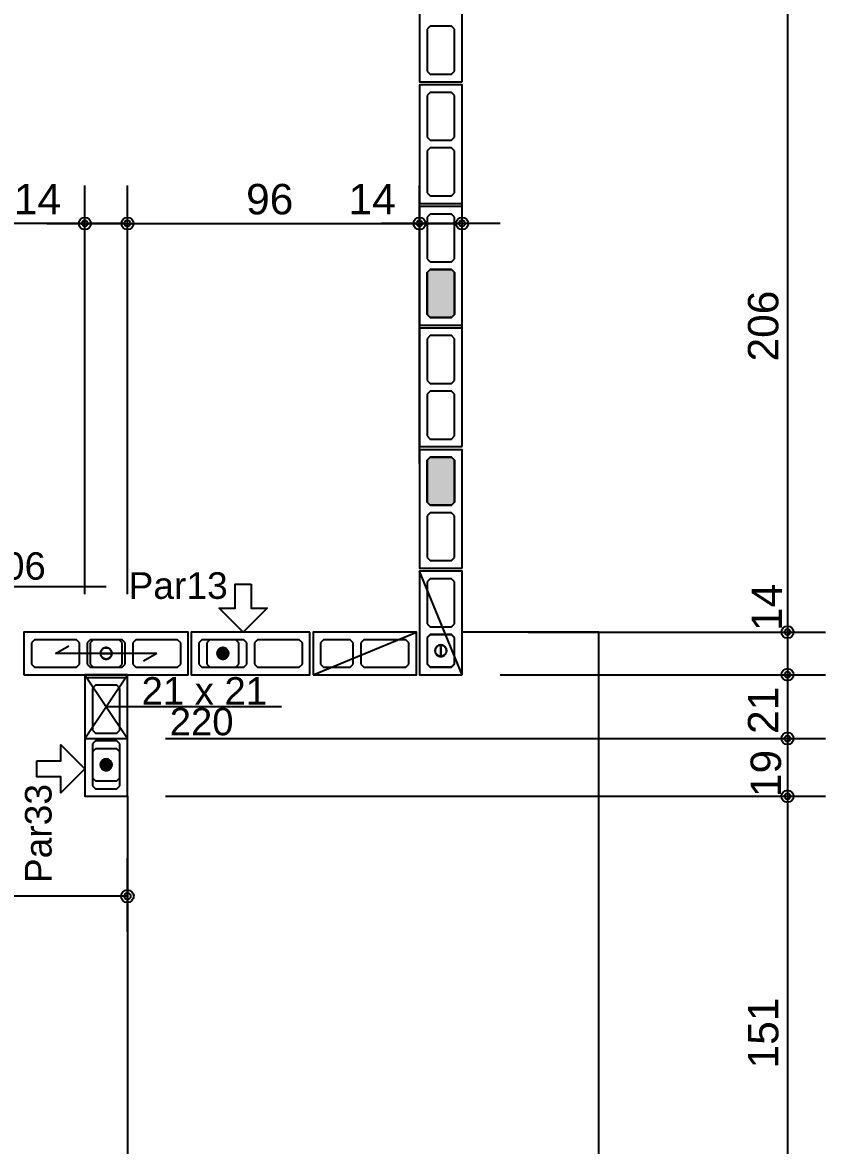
# Model space of a CAD drawing. Extents: x 0 to 119, y 0 to 84.
# Drawn here: x 43.65 to 48.93, y 47.83 to 55.22 of the extents above; entities that cross this region are included whole.
import ezdxf

# ---------------------------------------------------------------- set-up
doc = ezdxf.new("R2010")
doc.units = 0
doc.header["$MEASUREMENT"] = 0
doc.linetypes.add('ESTILO_TQS_0003', pattern=[1.5, 0.5, -0.4, 0.1, -0.5])
doc.linetypes.add('ESTILO_TQS_0005', pattern=[0.4, 0.3, -0.1])
for name, color, linetype in [('20', 1, 'CONTINUOUS'), ('27', 250, 'CONTINUOUS'), ('3', 7, 'CONTINUOUS'), ('35', 255, 'CONTINUOUS'), ('9', 8, 'CONTINUOUS')]:
    doc.layers.add(name, color=color, linetype=linetype)
doc.styles.add('TQS_ARIAL', font='arial.ttf')

msp = doc.modelspace()

# ---------------------------------------------------------------- linework, layer by layer
at = {"layer": '20', "color": 1, "linetype": 'Continuous'}
msp.add_line((43.303704, 51.50668), (44.203704, 51.50668), dxfattribs=at)
at = {"layer": '27', "color": 250, "linetype": 'ESTILO_TQS_0005'}
for points in [[(46.473704, 54.87668), (46.493704, 54.89668), (46.493704, 55.17168), (46.473704, 55.19168), (46.333704, 55.19168), (46.313704, 55.17168), (46.313704, 54.89668), (46.333704, 54.87668), (46.473704, 54.87668)], [(46.473704, 54.44168), (46.493704, 54.46168), (46.493704, 54.73668), (46.473704, 54.75668), (46.333704, 54.75668), (46.313704, 54.73668), (46.313704, 54.46168), (46.333704, 54.44168), (46.473704, 54.44168)], [(46.473704, 54.07668), (46.493704, 54.09668), (46.493704, 54.37168), (46.473704, 54.39168), (46.333704, 54.39168), (46.313704, 54.37168), (46.313704, 54.09668), (46.333704, 54.07668), (46.473704, 54.07668)], [(46.473704, 53.64168), (46.493704, 53.66168), (46.493704, 53.93668), (46.473704, 53.95668), (46.333704, 53.95668), (46.313704, 53.93668), (46.313704, 53.66168), (46.333704, 53.64168), (46.473704, 53.64168)], [(46.473704, 53.27668), (46.493704, 53.29668), (46.493704, 53.57168), (46.473704, 53.59168), (46.333704, 53.59168), (46.313704, 53.57168), (46.313704, 53.29668), (46.333704, 53.27668), (46.473704, 53.27668)], [(46.473704, 52.84168), (46.493704, 52.86168), (46.493704, 53.13668), (46.473704, 53.15668), (46.333704, 53.15668), (46.313704, 53.13668), (46.313704, 52.86168), (46.333704, 52.84168), (46.473704, 52.84168)], [(46.473704, 52.47668), (46.493704, 52.49668), (46.493704, 52.77168), (46.473704, 52.79168), (46.333704, 52.79168), (46.313704, 52.77168), (46.313704, 52.49668), (46.333704, 52.47668), (46.473704, 52.47668)], [(46.473704, 52.04168), (46.493704, 52.06168), (46.493704, 52.33668), (46.473704, 52.35668), (46.333704, 52.35668), (46.313704, 52.33668), (46.313704, 52.06168), (46.333704, 52.04168), (46.473704, 52.04168)], [(46.473704, 51.67668), (46.493704, 51.69668), (46.493704, 51.97168), (46.473704, 51.99168), (46.333704, 51.99168), (46.313704, 51.97168), (46.313704, 51.69668), (46.333704, 51.67668), (46.473704, 51.67668)], [(46.473704, 51.24168), (46.493704, 51.26168), (46.493704, 51.53668), (46.473704, 51.55668), (46.333704, 51.55668), (46.313704, 51.53668), (46.313704, 51.26168), (46.333704, 51.24168), (46.473704, 51.24168)], [(43.713704, 50.99668), (43.733704, 50.97668), (44.008704, 50.97668), (44.028704, 50.99668), (44.028704, 51.13668), (44.008704, 51.15668), (43.733704, 51.15668), (43.713704, 51.13668), (43.713704, 50.99668)], [(44.078704, 50.99668), (44.098704, 50.97668), (44.308704, 50.97668), (44.328704, 50.99668), (44.328704, 51.13668), (44.308704, 51.15668), (44.098704, 51.15668), (44.078704, 51.13668), (44.078704, 50.99668)], [(44.378704, 50.99668), (44.398704, 50.97668), (44.673704, 50.97668), (44.693704, 50.99668), (44.693704, 51.13668), (44.673704, 51.15668), (44.398704, 51.15668), (44.378704, 51.13668), (44.378704, 50.99668)], [(45.128704, 51.13668), (45.108704, 51.15668), (44.833704, 51.15668), (44.813704, 51.13668), (44.813704, 50.99668), (44.833704, 50.97668), (45.108704, 50.97668), (45.128704, 50.99668), (45.128704, 51.13668)], [(45.493704, 51.13668), (45.473704, 51.15668), (45.198704, 51.15668), (45.178704, 51.13668), (45.178704, 50.99668), (45.198704, 50.97668), (45.473704, 50.97668), (45.493704, 50.99668), (45.493704, 51.13668)], [(45.613704, 50.99668), (45.633704, 50.97668), (45.808704, 50.97668), (45.828704, 50.99668), (45.828704, 51.13668), (45.808704, 51.15668), (45.633704, 51.15668), (45.613704, 51.13668), (45.613704, 50.99668)], [(45.878704, 50.99668), (45.898704, 50.97668), (46.173704, 50.97668), (46.193704, 50.99668), (46.193704, 51.13668), (46.173704, 51.15668), (45.898704, 51.15668), (45.878704, 51.13668), (45.878704, 50.99668)], [(46.473704, 50.97668), (46.493704, 50.99668), (46.493704, 51.17168), (46.473704, 51.19168), (46.333704, 51.19168), (46.313704, 51.17168), (46.313704, 50.99668), (46.333704, 50.97668), (46.473704, 50.97668)], [(44.133704, 50.85668), (44.113704, 50.83668), (44.113704, 50.56168), (44.133704, 50.54168), (44.273704, 50.54168), (44.293704, 50.56168), (44.293704, 50.83668), (44.273704, 50.85668), (44.133704, 50.85668)], [(44.133704, 50.49168), (44.113704, 50.47168), (44.113704, 50.19668), (44.133704, 50.17668), (44.273704, 50.17668), (44.293704, 50.19668), (44.293704, 50.47168), (44.273704, 50.49168), (44.133704, 50.49168)]]:
    msp.add_lwpolyline(points, dxfattribs=at)
at = {"layer": '3', "color": 7, "linetype": 'Continuous'}
for p, q in [((46.543704, 50.92668), (46.263704, 51.60668)), ((45.563704, 50.92668), (46.243704, 51.20668)), ((44.118704, 51.15668), (44.098704, 51.13668)), ((44.098704, 51.13668), (44.098704, 50.99668)), ((44.288704, 51.15668), (44.118704, 51.15668)), ((44.308704, 51.13668), (44.288704, 51.15668)), ((44.308704, 50.99668), (44.308704, 51.13668)), ((44.886204, 51.15668), (44.866204, 51.13668)), ((44.866204, 51.13668), (44.866204, 50.99668)), ((45.056204, 51.15668), (44.886204, 51.15668)), ((45.076204, 51.13668), (45.056204, 51.15668)), ((45.076204, 50.99668), (45.076204, 51.13668)), ((46.333704, 51.18918), (46.313704, 51.16918)), ((46.313704, 51.16918), (46.313704, 50.99918)), ((46.473704, 51.18918), (46.333704, 51.18918)), ((46.493704, 51.16918), (46.473704, 51.18918)), ((46.493704, 50.99918), (46.493704, 51.16918)), ((43.871204, 51.06668), (43.957807, 51.11668)), ((44.536204, 51.06668), (43.871204, 51.06668)), ((44.536204, 51.06668), (44.449602, 51.01668)), ((44.098704, 50.99668), (44.118704, 50.97668)), ((44.118704, 50.97668), (44.288704, 50.97668)), ((44.288704, 50.97668), (44.308704, 50.99668)), ((44.866204, 50.99668), (44.886204, 50.97668)), ((44.886204, 50.97668), (45.056204, 50.97668)), ((45.056204, 50.97668), (45.076204, 50.99668)), ((46.313704, 50.99918), (46.333704, 50.97918)), ((46.333704, 50.97918), (46.473704, 50.97918)), ((46.473704, 50.97918), (46.493704, 50.99918)), ((44.063704, 50.50668), (44.343704, 50.92668)), ((44.063704, 50.92668), (44.343704, 50.50668)), ((44.133704, 50.43918), (44.113704, 50.41918)), ((44.113704, 50.41918), (44.113704, 50.24918)), ((44.273704, 50.43918), (44.133704, 50.43918)), ((44.293704, 50.41918), (44.273704, 50.43918)), ((44.293704, 50.24918), (44.293704, 50.41918)), ((44.113704, 50.24918), (44.133704, 50.22918)), ((44.273704, 50.22918), (44.293704, 50.24918)), ((44.133704, 50.22918), (44.273704, 50.22918))]:
    msp.add_line(p, q, dxfattribs=at)
for points in [[(46.543704, 54.82668), (46.543704, 55.60668), (46.263704, 55.60668), (46.263704, 54.82668), (46.543704, 54.82668)], [(46.543704, 54.02668), (46.543704, 54.80668), (46.263704, 54.80668), (46.263704, 54.02668), (46.543704, 54.02668)], [(46.543704, 53.22668), (46.543704, 54.00668), (46.263704, 54.00668), (46.263704, 53.22668), (46.543704, 53.22668)], [(46.543704, 52.42668), (46.543704, 53.20668), (46.263704, 53.20668), (46.263704, 52.42668), (46.543704, 52.42668)], [(46.543704, 51.62668), (46.543704, 52.40668), (46.263704, 52.40668), (46.263704, 51.62668), (46.543704, 51.62668)], [(46.543704, 50.92668), (46.543704, 51.60668), (46.263704, 51.60668), (46.263704, 50.92668), (46.543704, 50.92668)], [(45.156362, 51.522627), (45.156362, 51.364654), (45.261678, 51.364654), (45.103704, 51.20668), (44.945731, 51.364654), (45.051046, 51.364654), (45.051046, 51.522627), (45.156362, 51.522627)], [(43.663704, 50.92668), (44.743704, 50.92668), (44.743704, 51.20668), (43.663704, 51.20668), (43.663704, 50.92668)], [(45.543704, 51.20668), (44.763704, 51.20668), (44.763704, 50.92668), (45.543704, 50.92668), (45.543704, 51.20668)], [(45.563704, 50.92668), (46.243704, 50.92668), (46.243704, 51.20668), (45.563704, 51.20668), (45.563704, 50.92668)], [(46.143704, 46.12668), (47.443704, 46.12668), (47.443704, 51.20668), (46.543704, 51.20668)], [(46.403704, 51.08478), (46.403765, 51.084777), (46.403825, 51.084768), (46.403884, 51.084752), (46.403941, 51.084731), (46.403995, 51.084705), (46.404047, 51.084672), (46.404095, 51.084635), (46.404139, 51.084593), (46.404179, 51.084547), (46.404213, 51.084497), (46.404243, 51.084444), (46.404267, 51.084388), (46.404285, 51.08433), (46.404297, 51.084271), (46.404304, 51.08421), (46.404304, 51.08415), (46.404297, 51.084089), (46.404285, 51.08403), (46.404267, 51.083972), (46.404243, 51.083916), (46.404213, 51.083863), (46.404179, 51.083813), (46.404139, 51.083767), (46.404095, 51.083725), (46.404047, 51.083688), (46.403995, 51.083655), (46.403941, 51.083629), (46.403884, 51.083608), (46.403825, 51.083592), (46.403765, 51.083583), (46.403704, 51.08358), (46.403704, 51.12198), (46.39988, 51.121786), (46.396095, 51.121206), (46.392388, 51.120246), (46.388798, 51.118917), (46.38536, 51.11723), (46.38211, 51.115205), (46.379082, 51.112861), (46.376307, 51.110223), (46.373813, 51.107318), (46.371626, 51.104175), (46.369767, 51.100827), (46.368257, 51.097308), (46.367111, 51.093655), (46.36634, 51.089904), (46.365953, 51.086095), (46.365953, 51.082265), (46.36634, 51.078456), (46.367111, 51.074705), (46.368257, 51.071052), (46.369767, 51.067533), (46.371626, 51.064185), (46.373813, 51.061042), (46.376307, 51.058137), (46.379082, 51.055499), (46.38211, 51.053155), (46.38536, 51.05113), (46.388798, 51.049443), (46.392388, 51.048114), (46.396095, 51.047154), (46.39988, 51.046574), (46.403704, 51.04638), (46.403704, 51.08478)], [(46.403704, 51.08358), (46.403644, 51.083583), (46.403584, 51.083592), (46.403525, 51.083608), (46.403468, 51.083629), (46.403413, 51.083655), (46.403362, 51.083688), (46.403313, 51.083725), (46.403269, 51.083767), (46.40323, 51.083813), (46.403195, 51.083863), (46.403166, 51.083916), (46.403142, 51.083972), (46.403123, 51.08403), (46.403111, 51.084089), (46.403105, 51.08415), (46.403105, 51.08421), (46.403111, 51.084271), (46.403123, 51.08433), (46.403142, 51.084388), (46.403166, 51.084444), (46.403195, 51.084497), (46.40323, 51.084547), (46.403269, 51.084593), (46.403313, 51.084635), (46.403362, 51.084672), (46.403413, 51.084705), (46.403468, 51.084731), (46.403525, 51.084752), (46.403584, 51.084768), (46.403644, 51.084777), (46.403704, 51.08478), (46.403704, 51.04638), (46.407528, 51.046574), (46.411313, 51.047154), (46.41502, 51.048114), (46.418611, 51.049443), (46.422049, 51.05113), (46.425298, 51.053155), (46.428326, 51.055499), (46.431101, 51.058137), (46.433596, 51.061042), (46.435783, 51.064185), (46.437641, 51.067533), (46.439151, 51.071052), (46.440298, 51.074705), (46.441068, 51.078456), (46.441456, 51.082265), (46.441456, 51.086095), (46.441068, 51.089904), (46.440298, 51.093655), (46.439151, 51.097308), (46.437641, 51.100827), (46.435783, 51.104175), (46.433596, 51.107318), (46.431101, 51.110223), (46.428326, 51.112861), (46.425298, 51.115205), (46.422049, 51.11723), (46.418611, 51.118917), (46.41502, 51.120246), (46.411313, 51.121206), (46.407528, 51.121786), (46.403704, 51.12198), (46.403704, 51.08358)], [(44.204304, 51.06668), (44.204301, 51.066619), (44.204292, 51.066559), (44.204277, 51.0665), (44.204256, 51.066443), (44.204229, 51.066389), (44.204197, 51.066337), (44.20416, 51.066289), (44.204118, 51.066245), (44.204072, 51.066206), (44.204022, 51.066171), (44.203969, 51.066141), (44.203913, 51.066117), (44.203855, 51.066099), (44.203795, 51.066087), (44.203735, 51.066081), (44.203674, 51.066081), (44.203613, 51.066087), (44.203554, 51.066099), (44.203496, 51.066117), (44.20344, 51.066141), (44.203387, 51.066171), (44.203337, 51.066206), (44.203291, 51.066245), (44.203249, 51.066289), (44.203212, 51.066337), (44.20318, 51.066389), (44.203153, 51.066443), (44.203132, 51.0665), (44.203117, 51.066559), (44.203107, 51.066619), (44.203104, 51.06668), (44.241504, 51.06668), (44.24131, 51.070504), (44.240731, 51.074289), (44.239771, 51.077996), (44.238441, 51.081587), (44.236755, 51.085024), (44.234729, 51.088274), (44.232385, 51.091302), (44.229747, 51.094077), (44.226842, 51.096571), (44.223699, 51.098759), (44.220351, 51.100617), (44.216832, 51.102127), (44.213179, 51.103273), (44.209428, 51.104044), (44.205619, 51.104431), (44.20179, 51.104431), (44.19798, 51.104044), (44.19423, 51.103273), (44.190576, 51.102127), (44.187057, 51.100617), (44.183709, 51.098759), (44.180567, 51.096571), (44.177661, 51.094077), (44.175023, 51.091302), (44.172679, 51.088274), (44.170654, 51.085024), (44.168968, 51.081587), (44.167638, 51.077996), (44.166678, 51.074289), (44.166098, 51.070504), (44.165904, 51.06668), (44.204304, 51.06668)], [(44.203104, 51.06668), (44.203107, 51.066741), (44.203117, 51.066801), (44.203132, 51.06686), (44.203153, 51.066917), (44.20318, 51.066971), (44.203212, 51.067023), (44.203249, 51.067071), (44.203291, 51.067115), (44.203337, 51.067154), (44.203387, 51.067189), (44.20344, 51.067219), (44.203496, 51.067243), (44.203554, 51.067261), (44.203613, 51.067273), (44.203674, 51.067279), (44.203735, 51.067279), (44.203795, 51.067273), (44.203855, 51.067261), (44.203913, 51.067243), (44.203969, 51.067219), (44.204022, 51.067189), (44.204072, 51.067154), (44.204118, 51.067115), (44.20416, 51.067071), (44.204197, 51.067023), (44.204229, 51.066971), (44.204256, 51.066917), (44.204277, 51.06686), (44.204292, 51.066801), (44.204301, 51.066741), (44.204304, 51.06668), (44.165904, 51.06668), (44.166098, 51.062856), (44.166678, 51.059071), (44.167638, 51.055364), (44.168968, 51.051773), (44.170654, 51.048336), (44.172679, 51.045086), (44.175023, 51.042058), (44.177661, 51.039283), (44.180567, 51.036789), (44.183709, 51.034601), (44.187057, 51.032743), (44.190576, 51.031233), (44.19423, 51.030087), (44.19798, 51.029316), (44.20179, 51.028929), (44.205619, 51.028929), (44.209428, 51.029316), (44.213179, 51.030087), (44.216832, 51.031233), (44.220351, 51.032743), (44.223699, 51.034601), (44.226842, 51.036789), (44.229747, 51.039283), (44.232385, 51.042058), (44.234729, 51.045086), (44.236755, 51.048336), (44.238441, 51.051773), (44.239771, 51.055364), (44.240731, 51.059071), (44.24131, 51.062856), (44.241504, 51.06668), (44.203104, 51.06668)], [(44.971804, 51.06668), (44.971801, 51.066619), (44.971792, 51.066559), (44.971777, 51.0665), (44.971756, 51.066443), (44.971729, 51.066389), (44.971697, 51.066337), (44.97166, 51.066289), (44.971618, 51.066245), (44.971572, 51.066206), (44.971522, 51.066171), (44.971469, 51.066141), (44.971413, 51.066117), (44.971355, 51.066099), (44.971295, 51.066087), (44.971235, 51.066081), (44.971174, 51.066081), (44.971113, 51.066087), (44.971054, 51.066099), (44.970996, 51.066117), (44.97094, 51.066141), (44.970887, 51.066171), (44.970837, 51.066206), (44.970791, 51.066245), (44.970749, 51.066289), (44.970712, 51.066337), (44.97068, 51.066389), (44.970653, 51.066443), (44.970632, 51.0665), (44.970617, 51.066559), (44.970607, 51.066619), (44.970604, 51.06668), (45.009004, 51.06668), (45.00881, 51.070504), (45.008231, 51.074289), (45.007271, 51.077996), (45.005941, 51.081587), (45.004255, 51.085024), (45.002229, 51.088274), (44.999885, 51.091302), (44.997247, 51.094077), (44.994342, 51.096571), (44.991199, 51.098759), (44.987851, 51.100617), (44.984332, 51.102127), (44.980679, 51.103273), (44.976928, 51.104044), (44.973119, 51.104431), (44.96929, 51.104431), (44.96548, 51.104044), (44.96173, 51.103273), (44.958076, 51.102127), (44.954557, 51.100617), (44.951209, 51.098759), (44.948067, 51.096571), (44.945161, 51.094077), (44.942523, 51.091302), (44.940179, 51.088274), (44.938154, 51.085024), (44.936468, 51.081587), (44.935138, 51.077996), (44.934178, 51.074289), (44.933598, 51.070504), (44.933404, 51.06668), (44.971804, 51.06668)], [(44.970604, 51.06668), (44.970607, 51.066741), (44.970617, 51.066801), (44.970632, 51.06686), (44.970653, 51.066917), (44.97068, 51.066971), (44.970712, 51.067023), (44.970749, 51.067071), (44.970791, 51.067115), (44.970837, 51.067154), (44.970887, 51.067189), (44.97094, 51.067219), (44.970996, 51.067243), (44.971054, 51.067261), (44.971113, 51.067273), (44.971174, 51.067279), (44.971235, 51.067279), (44.971295, 51.067273), (44.971355, 51.067261), (44.971413, 51.067243), (44.971469, 51.067219), (44.971522, 51.067189), (44.971572, 51.067154), (44.971618, 51.067115), (44.97166, 51.067071), (44.971697, 51.067023), (44.971729, 51.066971), (44.971756, 51.066917), (44.971777, 51.06686), (44.971792, 51.066801), (44.971801, 51.066741), (44.971804, 51.06668), (44.933404, 51.06668), (44.933598, 51.062856), (44.934178, 51.059071), (44.935138, 51.055364), (44.936468, 51.051773), (44.938154, 51.048336), (44.940179, 51.045086), (44.942523, 51.042058), (44.945161, 51.039283), (44.948067, 51.036789), (44.951209, 51.034601), (44.954557, 51.032743), (44.958076, 51.031233), (44.96173, 51.030087), (44.96548, 51.029316), (44.96929, 51.028929), (44.973119, 51.028929), (44.976928, 51.029316), (44.980679, 51.030087), (44.984332, 51.031233), (44.987851, 51.032743), (44.991199, 51.034601), (44.994342, 51.036789), (44.997247, 51.039283), (44.999885, 51.042058), (45.002229, 51.045086), (45.004255, 51.048336), (45.005941, 51.051773), (45.007271, 51.055364), (45.008231, 51.059071), (45.00881, 51.062856), (45.009004, 51.06668), (44.970604, 51.06668)], [(44.063704, 50.50668), (44.343704, 50.50668), (44.343704, 50.92668), (44.063704, 50.92668), (44.063704, 50.50668)], [(44.063704, 50.90668), (44.063704, 50.12668), (44.343704, 50.12668), (44.343704, 50.90668), (44.063704, 50.90668)], [(44.203704, 50.71668), (45.355933, 50.71668)], [(43.747757, 50.361075), (43.905731, 50.361075), (43.905731, 50.466391), (44.063704, 50.308418), (43.905731, 50.150444), (43.905731, 50.25576), (43.747757, 50.25576), (43.747757, 50.361075)], [(44.203704, 50.33478), (44.203765, 50.334777), (44.203825, 50.334768), (44.203884, 50.334752), (44.203941, 50.334731), (44.203995, 50.334705), (44.204047, 50.334672), (44.204095, 50.334635), (44.204139, 50.334593), (44.204179, 50.334547), (44.204213, 50.334497), (44.204243, 50.334444), (44.204267, 50.334388), (44.204285, 50.33433), (44.204297, 50.334271), (44.204304, 50.33421), (44.204304, 50.33415), (44.204297, 50.334089), (44.204285, 50.33403), (44.204267, 50.333972), (44.204243, 50.333916), (44.204213, 50.333863), (44.204179, 50.333813), (44.204139, 50.333767), (44.204095, 50.333725), (44.204047, 50.333688), (44.203995, 50.333655), (44.203941, 50.333629), (44.203884, 50.333608), (44.203825, 50.333592), (44.203765, 50.333583), (44.203704, 50.33358), (44.203704, 50.37198), (44.19988, 50.371786), (44.196095, 50.371206), (44.192388, 50.370246), (44.188798, 50.368917), (44.18536, 50.36723), (44.18211, 50.365205), (44.179082, 50.362861), (44.176307, 50.360223), (44.173813, 50.357318), (44.171626, 50.354175), (44.169767, 50.350827), (44.168257, 50.347308), (44.167111, 50.343655), (44.16634, 50.339904), (44.165953, 50.336095), (44.165953, 50.332265), (44.16634, 50.328456), (44.167111, 50.324705), (44.168257, 50.321052), (44.169767, 50.317533), (44.171626, 50.314185), (44.173813, 50.311042), (44.176307, 50.308137), (44.179082, 50.305499), (44.18211, 50.303155), (44.18536, 50.30113), (44.188798, 50.299443), (44.192388, 50.298114), (44.196095, 50.297154), (44.19988, 50.296574), (44.203704, 50.29638), (44.203704, 50.33478)], [(44.203704, 50.33358), (44.203644, 50.333583), (44.203584, 50.333592), (44.203525, 50.333608), (44.203468, 50.333629), (44.203413, 50.333655), (44.203362, 50.333688), (44.203313, 50.333725), (44.203269, 50.333767), (44.20323, 50.333813), (44.203195, 50.333863), (44.203166, 50.333916), (44.203142, 50.333972), (44.203123, 50.33403), (44.203111, 50.334089), (44.203105, 50.33415), (44.203105, 50.33421), (44.203111, 50.334271), (44.203123, 50.33433), (44.203142, 50.334388), (44.203166, 50.334444), (44.203195, 50.334497), (44.20323, 50.334547), (44.203269, 50.334593), (44.203313, 50.334635), (44.203362, 50.334672), (44.203413, 50.334705), (44.203468, 50.334731), (44.203525, 50.334752), (44.203584, 50.334768), (44.203644, 50.334777), (44.203704, 50.33478), (44.203704, 50.29638), (44.207528, 50.296574), (44.211313, 50.297154), (44.21502, 50.298114), (44.218611, 50.299443), (44.222049, 50.30113), (44.225298, 50.303155), (44.228326, 50.305499), (44.231101, 50.308137), (44.233596, 50.311042), (44.235783, 50.314185), (44.237641, 50.317533), (44.239151, 50.321052), (44.240298, 50.324705), (44.241068, 50.328456), (44.241456, 50.332265), (44.241456, 50.336095), (44.241068, 50.339904), (44.240298, 50.343655), (44.239151, 50.347308), (44.237641, 50.350827), (44.235783, 50.354175), (44.233596, 50.357318), (44.231101, 50.360223), (44.228326, 50.362861), (44.225298, 50.365205), (44.222049, 50.36723), (44.218611, 50.368917), (44.21502, 50.370246), (44.211313, 50.371206), (44.207528, 50.371786), (44.203704, 50.37198), (44.203704, 50.33358)], [(44.343704, 50.12668), (44.343704, 47.10668)]]:
    msp.add_lwpolyline(points, dxfattribs=at)
for centre in [(46.403704, 51.08418), (44.203704, 51.06668), (44.971204, 51.06668), (44.203704, 50.33418)]:
    msp.add_circle(centre, 0.0372, dxfattribs=at)
for points in [[(44.971804, 51.06668), (44.933598, 51.070504), (44.933404, 51.06668)], [(44.970604, 51.06668), (44.933404, 51.06668), (44.933598, 51.062856)], [(44.971804, 51.06668), (44.934178, 51.074289), (44.933598, 51.070504)], [(44.970604, 51.06668), (44.933598, 51.062856), (44.934178, 51.059071)], [(44.971804, 51.06668), (44.935138, 51.077996), (44.934178, 51.074289)], [(44.970604, 51.06668), (44.934178, 51.059071), (44.935138, 51.055364)], [(44.971804, 51.06668), (44.936468, 51.081587), (44.935138, 51.077996)], [(44.970604, 51.06668), (44.935138, 51.055364), (44.936468, 51.051773)], [(44.971804, 51.06668), (44.938154, 51.085024), (44.936468, 51.081587)], [(44.970604, 51.06668), (44.936468, 51.051773), (44.938154, 51.048336)], [(44.971804, 51.06668), (44.940179, 51.088274), (44.938154, 51.085024)], [(44.970604, 51.06668), (44.938154, 51.048336), (44.940179, 51.045086)], [(44.971804, 51.06668), (44.942523, 51.091302), (44.940179, 51.088274)], [(44.970604, 51.06668), (44.940179, 51.045086), (44.942523, 51.042058)], [(44.971804, 51.06668), (44.945161, 51.094077), (44.942523, 51.091302)], [(44.970604, 51.06668), (44.942523, 51.042058), (44.945161, 51.039283)], [(44.971804, 51.06668), (44.948067, 51.096571), (44.945161, 51.094077)], [(44.970604, 51.06668), (44.945161, 51.039283), (44.948067, 51.036789)], [(44.971804, 51.06668), (44.951209, 51.098759), (44.948067, 51.096571)], [(44.970604, 51.06668), (44.948067, 51.036789), (44.951209, 51.034601)], [(44.971804, 51.06668), (44.954557, 51.100617), (44.951209, 51.098759)], [(44.970604, 51.06668), (44.951209, 51.034601), (44.954557, 51.032743)], [(44.971804, 51.06668), (44.958076, 51.102127), (44.954557, 51.100617)], [(44.970604, 51.06668), (44.954557, 51.032743), (44.958076, 51.031233)], [(44.971804, 51.06668), (44.96173, 51.103273), (44.958076, 51.102127)], [(44.970604, 51.06668), (44.958076, 51.031233), (44.96173, 51.030087)], [(44.971804, 51.06668), (44.96548, 51.104044), (44.96173, 51.103273)], [(44.970604, 51.06668), (44.96173, 51.030087), (44.96548, 51.029316)], [(44.971804, 51.06668), (44.96929, 51.104431), (44.96548, 51.104044)], [(44.970604, 51.06668), (44.96548, 51.029316), (44.96929, 51.028929)], [(44.971804, 51.06668), (44.973119, 51.104431), (44.96929, 51.104431)], [(44.970604, 51.06668), (44.96929, 51.028929), (44.973119, 51.028929)], [(44.970837, 51.067154), (44.970632, 51.06686), (44.970604, 51.06668)], [(44.970837, 51.067154), (44.970604, 51.06668), (44.970604, 51.06668)], [(44.970837, 51.067154), (44.970604, 51.06668), (44.970604, 51.06668)], [(44.970837, 51.067154), (44.970604, 51.06668), (44.970604, 51.06668)], [(44.970837, 51.067154), (44.970604, 51.06668), (44.970604, 51.06668)], [(44.970837, 51.067154), (44.970604, 51.06668), (44.970604, 51.06668)], [(44.970837, 51.067154), (44.970604, 51.06668), (44.970604, 51.06668)], [(44.970837, 51.067154), (44.970604, 51.06668), (44.970604, 51.06668)], [(44.970837, 51.067154), (44.970604, 51.06668), (44.970604, 51.06668)], [(44.970837, 51.067154), (44.970604, 51.06668), (44.970604, 51.06668)], [(44.970837, 51.067154), (44.970604, 51.06668), (44.970604, 51.06668)], [(44.970837, 51.067154), (44.970604, 51.06668), (44.970604, 51.06668)], [(44.970837, 51.067154), (44.970604, 51.06668), (44.970604, 51.06668)], [(44.970837, 51.067154), (44.970604, 51.06668), (44.970604, 51.06668)], [(44.970837, 51.067154), (44.970604, 51.06668), (44.970604, 51.06668)], [(44.970837, 51.067154), (44.970604, 51.06668), (44.970604, 51.06668)], [(44.970837, 51.067154), (44.970604, 51.06668), (44.970604, 51.06668)], [(44.970837, 51.067154), (44.970604, 51.06668), (44.970604, 51.06668)], [(44.970837, 51.067154), (44.970604, 51.06668), (44.970604, 51.06668)], [(44.970837, 51.067154), (44.970604, 51.06668), (44.970604, 51.06668)], [(44.970837, 51.067154), (44.970604, 51.06668), (44.970604, 51.06668)], [(44.970837, 51.067154), (44.970604, 51.06668), (44.970604, 51.06668)], [(44.970837, 51.067154), (44.970604, 51.06668), (44.970604, 51.06668)], [(44.970604, 51.06668), (44.973119, 51.028929), (45.009004, 51.06668)], [(44.970837, 51.067154), (44.97068, 51.066971), (44.970632, 51.06686)], [(44.970837, 51.067154), (44.970712, 51.067023), (44.97068, 51.066971)], [(44.970837, 51.067154), (44.970749, 51.067071), (44.970712, 51.067023)], [(44.970837, 51.067154), (44.970791, 51.067115), (44.970749, 51.067071)], [(44.970837, 51.067154), (44.970837, 51.067154), (44.970791, 51.067115)], [(44.970837, 51.067154), (44.970791, 51.067115), (44.970791, 51.067115)], [(44.970837, 51.067154), (44.970837, 51.067154), (44.970837, 51.067154)], [(44.971804, 51.06668), (44.971572, 51.066206), (44.971572, 51.066206)], [(44.971804, 51.06668), (44.971572, 51.066206), (44.971572, 51.066206)], [(44.971804, 51.06668), (44.971572, 51.066206), (44.971618, 51.066245)], [(44.971804, 51.06668), (44.971618, 51.066245), (44.971618, 51.066245)], [(44.971804, 51.06668), (44.971618, 51.066245), (44.97166, 51.066289)], [(44.971804, 51.06668), (44.97166, 51.066289), (44.971697, 51.066337)], [(44.971804, 51.06668), (44.971697, 51.066337), (44.971729, 51.066389)], [(44.971804, 51.06668), (44.971729, 51.066389), (44.971777, 51.0665)], [(44.971804, 51.06668), (44.971777, 51.0665), (44.971804, 51.06668)], [(45.009004, 51.06668), (44.973119, 51.104431), (44.971804, 51.06668)], [(44.971804, 51.06668), (44.971804, 51.06668), (44.971804, 51.06668)], [(44.971804, 51.06668), (44.971804, 51.06668), (44.971804, 51.06668)], [(44.971804, 51.06668), (44.971804, 51.06668), (44.971804, 51.06668)], [(44.971804, 51.06668), (44.971804, 51.06668), (44.971804, 51.06668)], [(44.971804, 51.06668), (44.971804, 51.06668), (44.971804, 51.06668)], [(44.971804, 51.06668), (44.971804, 51.06668), (44.971804, 51.06668)], [(44.971804, 51.06668), (44.971804, 51.06668), (44.971804, 51.06668)], [(44.971804, 51.06668), (44.971804, 51.06668), (44.971804, 51.06668)], [(44.971804, 51.06668), (44.971804, 51.06668), (44.971804, 51.06668)], [(44.971804, 51.06668), (44.971804, 51.06668), (44.971804, 51.06668)], [(44.971804, 51.06668), (44.971804, 51.06668), (44.971804, 51.06668)], [(44.971804, 51.06668), (44.971804, 51.06668), (44.971804, 51.06668)], [(44.971804, 51.06668), (44.971804, 51.06668), (44.971804, 51.06668)], [(44.971804, 51.06668), (44.971804, 51.06668), (44.971804, 51.06668)], [(44.971804, 51.06668), (44.971804, 51.06668), (44.971804, 51.06668)], [(44.971804, 51.06668), (44.971804, 51.06668), (44.971804, 51.06668)], [(44.971804, 51.06668), (44.971804, 51.06668), (44.971804, 51.06668)], [(44.971804, 51.06668), (44.971804, 51.06668), (44.971804, 51.06668)], [(44.971804, 51.06668), (44.971804, 51.06668), (44.971804, 51.06668)], [(44.971804, 51.06668), (44.971804, 51.06668), (44.971804, 51.06668)], [(44.971804, 51.06668), (44.971804, 51.06668), (44.971804, 51.06668)], [(45.009004, 51.06668), (44.976928, 51.104044), (44.973119, 51.104431)], [(45.009004, 51.06668), (44.973119, 51.028929), (44.976928, 51.029316)], [(45.009004, 51.06668), (44.980679, 51.103273), (44.976928, 51.104044)], [(45.009004, 51.06668), (44.976928, 51.029316), (44.980679, 51.030087)], [(45.009004, 51.06668), (44.984332, 51.102127), (44.980679, 51.103273)], [(45.009004, 51.06668), (44.980679, 51.030087), (44.984332, 51.031233)], [(45.009004, 51.06668), (44.987851, 51.100617), (44.984332, 51.102127)], [(45.009004, 51.06668), (44.984332, 51.031233), (44.987851, 51.032743)], [(45.009004, 51.06668), (44.991199, 51.098759), (44.987851, 51.100617)], [(45.009004, 51.06668), (44.987851, 51.032743), (44.991199, 51.034601)], [(45.009004, 51.06668), (44.994342, 51.096571), (44.991199, 51.098759)], [(45.009004, 51.06668), (44.991199, 51.034601), (44.994342, 51.036789)], [(45.009004, 51.06668), (44.997247, 51.094077), (44.994342, 51.096571)], [(45.009004, 51.06668), (44.994342, 51.036789), (44.997247, 51.039283)], [(45.009004, 51.06668), (44.999885, 51.091302), (44.997247, 51.094077)], [(45.009004, 51.06668), (44.997247, 51.039283), (44.999885, 51.042058)], [(45.009004, 51.06668), (45.002229, 51.088274), (44.999885, 51.091302)], [(45.009004, 51.06668), (44.999885, 51.042058), (45.002229, 51.045086)], [(45.009004, 51.06668), (45.004255, 51.085024), (45.002229, 51.088274)], [(45.009004, 51.06668), (45.002229, 51.045086), (45.004255, 51.048336)], [(45.009004, 51.06668), (45.005941, 51.081587), (45.004255, 51.085024)], [(45.009004, 51.06668), (45.004255, 51.048336), (45.005941, 51.051773)], [(45.009004, 51.06668), (45.007271, 51.077996), (45.005941, 51.081587)], [(45.009004, 51.06668), (45.005941, 51.051773), (45.007271, 51.055364)], [(45.009004, 51.06668), (45.008231, 51.074289), (45.007271, 51.077996)], [(45.009004, 51.06668), (45.007271, 51.055364), (45.008231, 51.059071)], [(45.009004, 51.06668), (45.00881, 51.070504), (45.008231, 51.074289)], [(45.009004, 51.06668), (45.008231, 51.059071), (45.00881, 51.062856)], [(44.165953, 50.336095), (44.165953, 50.332265), (44.16634, 50.339904)], [(44.165953, 50.332265), (44.16634, 50.328456), (44.16634, 50.339904)], [(44.16634, 50.339904), (44.16634, 50.328456), (44.167111, 50.343655)], [(44.16634, 50.328456), (44.167111, 50.324705), (44.167111, 50.343655)], [(44.167111, 50.343655), (44.167111, 50.324705), (44.168257, 50.347308)], [(44.167111, 50.324705), (44.168257, 50.321052), (44.168257, 50.347308)], [(44.168257, 50.347308), (44.168257, 50.321052), (44.169767, 50.350827)], [(44.168257, 50.321052), (44.169767, 50.317533), (44.169767, 50.350827)], [(44.169767, 50.350827), (44.169767, 50.317533), (44.171626, 50.354175)], [(44.169767, 50.317533), (44.171626, 50.314185), (44.171626, 50.354175)], [(44.171626, 50.354175), (44.171626, 50.314185), (44.173813, 50.357318)], [(44.171626, 50.314185), (44.173813, 50.311042), (44.173813, 50.357318)], [(44.173813, 50.357318), (44.173813, 50.311042), (44.176307, 50.360223)], [(44.173813, 50.311042), (44.176307, 50.308137), (44.176307, 50.360223)], [(44.176307, 50.360223), (44.176307, 50.308137), (44.179082, 50.362861)], [(44.176307, 50.308137), (44.179082, 50.305499), (44.179082, 50.362861)], [(44.179082, 50.362861), (44.179082, 50.305499), (44.18211, 50.365205)], [(44.179082, 50.305499), (44.18211, 50.303155), (44.18211, 50.365205)], [(44.18211, 50.365205), (44.18211, 50.303155), (44.18536, 50.36723)], [(44.18211, 50.303155), (44.18536, 50.30113), (44.18536, 50.36723)], [(44.18536, 50.36723), (44.18536, 50.30113), (44.188798, 50.368917)], [(44.18536, 50.30113), (44.188798, 50.299443), (44.188798, 50.368917)], [(44.188798, 50.368917), (44.188798, 50.299443), (44.192388, 50.370246)], [(44.188798, 50.299443), (44.192388, 50.298114), (44.192388, 50.370246)], [(44.192388, 50.370246), (44.192388, 50.298114), (44.196095, 50.371206)], [(44.192388, 50.298114), (44.196095, 50.297154), (44.196095, 50.371206)], [(44.19988, 50.296574), (44.19988, 50.371786), (44.196095, 50.297154)], [(44.196095, 50.371206), (44.196095, 50.297154), (44.19988, 50.371786)], [(44.19988, 50.296574), (44.203704, 50.33478), (44.203704, 50.37198)], [(44.19988, 50.296574), (44.203704, 50.37198), (44.19988, 50.371786)], [(44.19988, 50.296574), (44.203704, 50.29638), (44.203704, 50.33478)], [(44.203269, 50.333767), (44.203704, 50.33358), (44.20323, 50.333813)], [(44.203704, 50.33358), (44.203704, 50.33358), (44.20323, 50.333813)], [(44.20323, 50.333813), (44.203704, 50.33358), (44.20323, 50.333813)], [(44.203704, 50.33358), (44.203704, 50.33358), (44.20323, 50.333813)], [(44.20323, 50.333813), (44.203704, 50.33358), (44.20323, 50.333813)], [(44.203704, 50.33358), (44.203704, 50.33358), (44.20323, 50.333813)], [(44.203313, 50.333725), (44.203704, 50.33358), (44.203269, 50.333767)], [(44.203704, 50.33358), (44.203704, 50.33358), (44.203269, 50.333767)], [(44.203269, 50.333767), (44.203704, 50.33358), (44.203269, 50.333767)], [(44.203704, 50.33358), (44.203704, 50.33358), (44.203269, 50.333767)], [(44.203362, 50.333688), (44.203704, 50.33358), (44.203313, 50.333725)], [(44.203704, 50.33358), (44.203704, 50.33358), (44.203313, 50.333725)], [(44.203413, 50.333655), (44.203704, 50.33358), (44.203362, 50.333688)], [(44.203704, 50.33358), (44.203704, 50.33358), (44.203362, 50.333688)], [(44.203525, 50.333608), (44.203704, 50.33358), (44.203413, 50.333655)], [(44.203704, 50.33358), (44.203704, 50.33358), (44.203413, 50.333655)], [(44.203704, 50.33358), (44.203704, 50.33358), (44.203525, 50.333608)], [(44.203704, 50.33358), (44.203704, 50.33358), (44.203525, 50.333608)], [(44.203704, 50.33358), (44.207528, 50.371786), (44.203704, 50.37198)], [(44.203704, 50.33358), (44.203704, 50.29638), (44.207528, 50.371786)], [(44.203704, 50.29638), (44.207528, 50.296574), (44.207528, 50.371786)], [(44.203704, 50.33478), (44.204179, 50.334547), (44.203704, 50.33478)], [(44.204179, 50.334547), (44.204179, 50.334547), (44.203704, 50.33478)], [(44.203704, 50.33478), (44.204179, 50.334547), (44.203704, 50.33478)], [(44.204179, 50.334547), (44.204179, 50.334547), (44.203704, 50.33478)], [(44.203704, 50.33478), (44.204179, 50.334547), (44.203704, 50.33478)], [(44.204179, 50.334547), (44.204139, 50.334593), (44.203704, 50.33478)], [(44.203704, 50.33478), (44.204139, 50.334593), (44.203704, 50.33478)], [(44.204139, 50.334593), (44.204139, 50.334593), (44.203704, 50.33478)], [(44.203704, 50.33478), (44.204139, 50.334593), (44.203704, 50.33478)], [(44.204139, 50.334593), (44.204095, 50.334635), (44.203704, 50.33478)], [(44.203704, 50.33478), (44.204095, 50.334635), (44.203704, 50.33478)], [(44.204095, 50.334635), (44.204047, 50.334672), (44.203704, 50.33478)], [(44.203704, 50.33478), (44.204047, 50.334672), (44.203704, 50.33478)], [(44.204047, 50.334672), (44.203995, 50.334705), (44.203704, 50.33478)], [(44.203704, 50.33478), (44.203995, 50.334705), (44.203704, 50.33478)], [(44.203995, 50.334705), (44.203884, 50.334752), (44.203704, 50.33478)], [(44.203704, 50.33478), (44.203884, 50.334752), (44.203704, 50.33478)], [(44.203884, 50.334752), (44.203704, 50.33478), (44.203704, 50.33478)], [(44.203704, 50.33478), (44.203704, 50.33478), (44.203704, 50.33478)], [(44.203704, 50.33478), (44.203704, 50.33478), (44.203704, 50.33478)], [(44.203704, 50.33478), (44.203704, 50.33478), (44.203704, 50.33478)], [(44.203704, 50.33478), (44.203704, 50.33478), (44.203704, 50.33478)], [(44.203704, 50.33478), (44.203704, 50.33478), (44.203704, 50.33478)], [(44.203704, 50.33478), (44.203704, 50.33478), (44.203704, 50.33478)], [(44.203704, 50.33478), (44.203704, 50.33478), (44.203704, 50.33478)], [(44.203704, 50.33478), (44.203704, 50.33478), (44.203704, 50.33478)], [(44.203704, 50.33478), (44.203704, 50.33478), (44.203704, 50.33478)], [(44.203704, 50.33478), (44.203704, 50.33478), (44.203704, 50.33478)], [(44.203704, 50.33478), (44.203704, 50.33478), (44.203704, 50.33478)], [(44.203704, 50.33478), (44.203704, 50.33478), (44.203704, 50.33478)], [(44.203704, 50.33358), (44.203704, 50.33358), (44.203704, 50.33358)], [(44.203704, 50.33358), (44.203704, 50.33358), (44.203704, 50.33358)], [(44.203704, 50.33358), (44.203704, 50.33358), (44.203704, 50.33358)], [(44.203704, 50.33358), (44.203704, 50.33358), (44.203704, 50.33358)], [(44.203704, 50.33358), (44.203704, 50.33358), (44.203704, 50.33358)], [(44.203704, 50.33358), (44.203704, 50.33358), (44.203704, 50.33358)], [(44.203704, 50.33358), (44.203704, 50.33358), (44.203704, 50.33358)], [(44.203704, 50.33358), (44.203704, 50.33358), (44.203704, 50.33358)], [(44.203704, 50.33358), (44.203704, 50.33358), (44.203704, 50.33358)], [(44.203704, 50.33358), (44.203704, 50.33358), (44.203704, 50.33358)], [(44.203704, 50.33358), (44.203704, 50.33358), (44.203704, 50.33358)], [(44.203704, 50.33358), (44.203704, 50.33358), (44.203704, 50.33358)], [(44.207528, 50.371786), (44.207528, 50.296574), (44.211313, 50.371206)], [(44.207528, 50.296574), (44.211313, 50.297154), (44.211313, 50.371206)], [(44.211313, 50.371206), (44.211313, 50.297154), (44.21502, 50.370246)], [(44.211313, 50.297154), (44.21502, 50.298114), (44.21502, 50.370246)], [(44.21502, 50.370246), (44.21502, 50.298114), (44.218611, 50.368917)], [(44.21502, 50.298114), (44.218611, 50.299443), (44.218611, 50.368917)], [(44.218611, 50.368917), (44.218611, 50.299443), (44.222049, 50.36723)], [(44.218611, 50.299443), (44.222049, 50.30113), (44.222049, 50.36723)], [(44.222049, 50.36723), (44.222049, 50.30113), (44.225298, 50.365205)], [(44.222049, 50.30113), (44.225298, 50.303155), (44.225298, 50.365205)], [(44.225298, 50.365205), (44.225298, 50.303155), (44.228326, 50.362861)], [(44.225298, 50.303155), (44.228326, 50.305499), (44.228326, 50.362861)], [(44.228326, 50.362861), (44.228326, 50.305499), (44.231101, 50.360223)], [(44.228326, 50.305499), (44.231101, 50.308137), (44.231101, 50.360223)], [(44.231101, 50.360223), (44.231101, 50.308137), (44.233596, 50.357318)], [(44.231101, 50.308137), (44.233596, 50.311042), (44.233596, 50.357318)], [(44.233596, 50.357318), (44.233596, 50.311042), (44.235783, 50.354175)], [(44.233596, 50.311042), (44.235783, 50.314185), (44.235783, 50.354175)], [(44.235783, 50.354175), (44.235783, 50.314185), (44.237641, 50.350827)], [(44.235783, 50.314185), (44.237641, 50.317533), (44.237641, 50.350827)], [(44.237641, 50.350827), (44.237641, 50.317533), (44.239151, 50.347308)], [(44.237641, 50.317533), (44.239151, 50.321052), (44.239151, 50.347308)], [(44.239151, 50.347308), (44.239151, 50.321052), (44.240298, 50.343655)], [(44.239151, 50.321052), (44.240298, 50.324705), (44.240298, 50.343655)], [(44.240298, 50.343655), (44.240298, 50.324705), (44.241068, 50.339904)], [(44.240298, 50.324705), (44.241068, 50.328456), (44.241068, 50.339904)], [(44.241068, 50.339904), (44.241068, 50.328456), (44.241456, 50.336095)], [(44.241068, 50.328456), (44.241456, 50.332265), (44.241456, 50.336095)]]:
    msp.add_solid(points, dxfattribs=at)
at = {"layer": '35', "color": 255, "linetype": 'Continuous'}
for p, q in [((48.682923, 62.57668), (48.682923, 55.07668)), ((48.682923, 55.57668), (48.682923, 50.95668)), ((44.063704, 51.45668), (44.063704, 54.144668)), ((44.063704, 53.876058), (44.063704, 54.144668)), ((44.343704, 53.853712), (44.343704, 54.144668)), ((44.343704, 51.45668), (44.343704, 54.144668)), ((46.263704, 52.89701), (46.263704, 54.144668)), ((46.263704, 52.31601), (46.263704, 54.144668)), ((46.543704, 52.943749), (46.543704, 54.144668)), ((44.313704, 53.894668), (40.893704, 53.894668)), ((43.813704, 53.894668), (44.593704, 53.894668)), ((44.093704, 53.894668), (46.513704, 53.894668)), ((46.793704, 53.894668), (46.013704, 53.894668)), ((44.063704, 53.626058), (44.063704, 53.626058)), ((44.343704, 53.603712), (44.343704, 53.603712)), ((46.543704, 52.693749), (46.543704, 52.693749)), ((46.263704, 52.64701), (46.263704, 52.64701)), ((46.263704, 52.06601), (46.263704, 52.06601)), ((48.682923, 51.45668), (48.682923, 50.67668)), ((44.063704, 51.20668), (44.063704, 51.20668)), ((44.343704, 51.20668), (44.343704, 51.20668)), ((46.728066, 51.20668), (46.728066, 51.20668)), ((46.978066, 51.20668), (48.932923, 51.20668)), ((47.083704, 51.20668), (47.083704, 51.20668)), ((47.333704, 51.20668), (48.932923, 51.20668)), ((48.682923, 51.17668), (48.682923, 50.25668)), ((46.543704, 50.92668), (46.543704, 50.92668)), ((46.543704, 50.92668), (46.543704, 50.92668)), ((46.793704, 50.92668), (48.932923, 50.92668)), ((46.793704, 50.92668), (48.932923, 50.92668)), ((48.682923, 50.75668), (48.682923, 49.87668)), ((44.343704, 50.50668), (44.343704, 50.50668)), ((44.343704, 50.50668), (44.343704, 50.50668)), ((44.593704, 50.50668), (48.932923, 50.50668)), ((44.593704, 50.50668), (48.932923, 50.50668)), ((48.682923, 50.37668), (48.682923, 46.85668)), ((44.343704, 50.12668), (44.343704, 50.12668)), ((44.343704, 50.12668), (44.343704, 50.12668)), ((44.593704, 50.12668), (48.932923, 50.12668)), ((44.593704, 50.12668), (48.932923, 50.12668)), ((44.343704, 49.237501), (44.343704, 49.719871)), ((44.343704, 49.469871), (36.71366, 49.469871)), ((44.343704, 48.987501), (44.343704, 48.987501))]:
    msp.add_line(p, q, dxfattribs=at)
for centre, radius in [((44.063704, 53.894668), 0.04), ((44.063704, 53.894668), 0.04), ((44.343704, 53.894668), 0.04), ((44.343704, 53.894668), 0.04), ((46.263704, 53.894668), 0.04), ((46.263704, 53.894668), 0.04), ((46.543704, 53.894668), 0.04), ((44.063704, 53.894668), 0.02), ((44.063704, 53.894668), 0.02), ((44.343704, 53.894668), 0.02), ((44.343704, 53.894668), 0.02), ((46.263704, 53.894668), 0.02), ((46.263704, 53.894668), 0.02), ((46.543704, 53.894668), 0.02), ((48.682923, 51.20668), 0.04), ((48.682923, 51.20668), 0.04), ((48.682923, 51.20668), 0.02), ((48.682923, 51.20668), 0.02), ((48.682923, 50.92668), 0.04), ((48.682923, 50.92668), 0.04), ((48.682923, 50.92668), 0.02), ((48.682923, 50.92668), 0.02), ((48.682923, 50.50668), 0.04), ((48.682923, 50.50668), 0.04), ((48.682923, 50.50668), 0.02), ((48.682923, 50.50668), 0.02), ((48.682923, 50.12668), 0.04), ((48.682923, 50.12668), 0.04), ((48.682923, 50.12668), 0.02), ((48.682923, 50.12668), 0.02), ((44.343704, 49.469871), 0.041625), ((44.343704, 49.469871), 0.02075)]:
    msp.add_circle(centre, radius, dxfattribs=at)
at = {"layer": '9', "color": 8, "linetype": 'Continuous'}
for points in [[(46.473704, 53.59168), (46.493704, 53.57168), (46.493704, 53.29668), (46.473704, 53.27668), (46.333704, 53.27668), (46.313704, 53.29668), (46.313704, 53.57168), (46.333704, 53.59168), (46.473704, 53.59168)], [(46.473704, 52.35668), (46.493704, 52.33668), (46.493704, 52.06168), (46.473704, 52.04168), (46.333704, 52.04168), (46.313704, 52.06168), (46.313704, 52.33668), (46.333704, 52.35668), (46.473704, 52.35668)]]:
    msp.add_lwpolyline(points, dxfattribs=at)
for points in [[(46.473704, 53.59168), (46.333704, 53.27668), (46.313704, 53.29668)], [(46.473704, 53.59168), (46.313704, 53.29668), (46.313704, 53.57168)], [(46.473704, 53.59168), (46.313704, 53.57168), (46.333704, 53.59168)], [(46.473704, 53.59168), (46.473704, 53.27668), (46.333704, 53.27668)], [(46.473704, 53.59168), (46.333704, 53.59168), (46.473704, 53.59168)], [(46.473704, 53.59168), (46.493704, 53.57168), (46.493704, 53.29668)], [(46.473704, 53.59168), (46.493704, 53.29668), (46.473704, 53.27668)], [(46.473704, 52.35668), (46.333704, 52.04168), (46.313704, 52.06168)], [(46.473704, 52.35668), (46.313704, 52.06168), (46.313704, 52.33668)], [(46.473704, 52.35668), (46.313704, 52.33668), (46.333704, 52.35668)], [(46.473704, 52.35668), (46.473704, 52.04168), (46.333704, 52.04168)], [(46.473704, 52.35668), (46.333704, 52.35668), (46.473704, 52.35668)], [(46.473704, 52.35668), (46.493704, 52.33668), (46.493704, 52.06168)], [(46.473704, 52.35668), (46.493704, 52.06168), (46.473704, 52.04168)]]:
    msp.add_solid(points, dxfattribs=at)

# ---------------------------------------------------------------- texts
at = {"layer": '20', "color": 1, "linetype": 'ESTILO_TQS_0003', "style": 'TQS_ARIAL'}
msp.add_text('-206', height=0.18, dxfattribs=at).set_placement((43.303704, 51.55168))
at = {"layer": '3', "color": 7, "linetype": 'Continuous', "style": 'TQS_ARIAL'}
for s, height, p in [('Par13', 0.175, (44.350842, 51.42543)), ('21 x 21', 0.18, (44.436965, 50.730499)), ('220', 0.18, (44.621736, 50.528106))]:
    msp.add_text(s, height=height, dxfattribs=at).set_placement(p)
msp.add_text('Par33', height=0.175, rotation=90, dxfattribs=at).set_placement((43.844954, 49.555555))
at = {"layer": '35', "color": 255, "linetype": 'Continuous', "style": 'TQS_ARIAL'}
for s, p in [('14', (43.597038, 53.954668)), ('96', (45.123704, 53.954668)), ('14', (45.797038, 53.954668))]:
    msp.add_text(s, height=0.2, dxfattribs=at).set_placement(p)
for s, p in [('206', (48.622923, 52.98668)), ('14', (48.646401, 51.213682)), ('21', (48.622923, 50.53668)), ('19', (48.640195, 50.121463)), ('151', (48.622923, 48.33668))]:
    msp.add_text(s, height=0.2, rotation=90, dxfattribs=at).set_placement(p)

doc.saveas('drawing.dxf')
